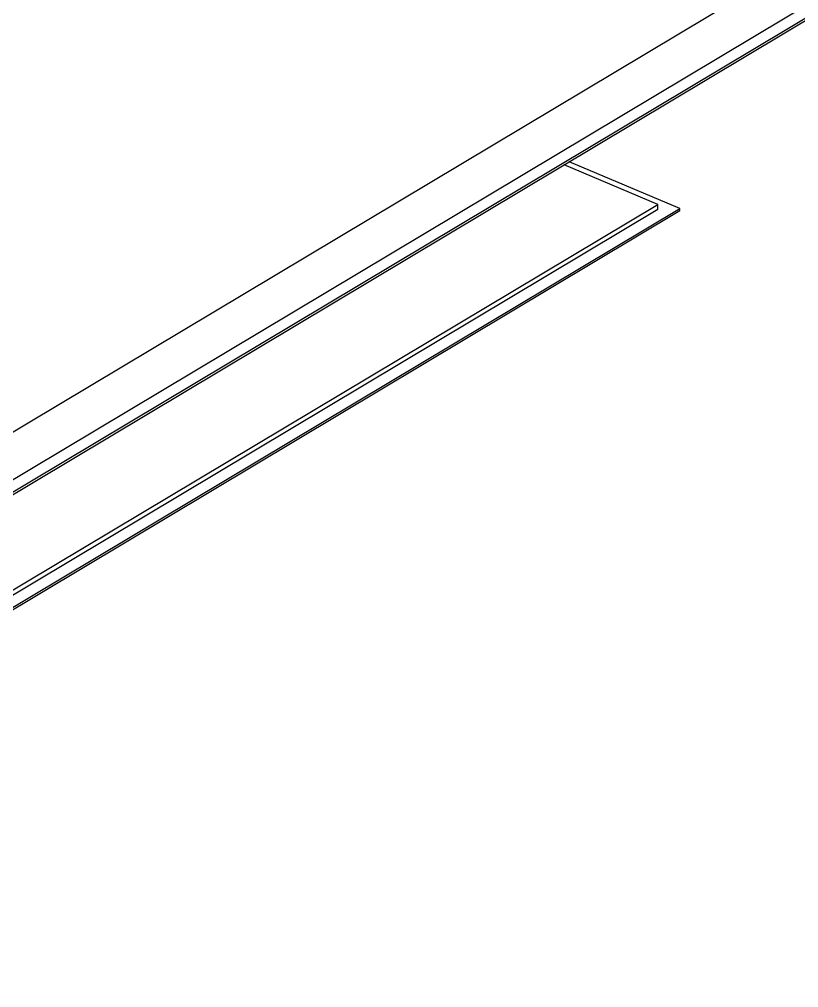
# Model space of a CAD drawing. Header units: millimetres. Extents: x 0 to 841, y 0 to 594.
# Drawn here: x 761.14 to 773.51, y 468.08 to 483.46 of the extents above; entities that cross this region are included whole.
import ezdxf

# ---------------------------------------------------------------- set-up
doc = ezdxf.new("R2010")
doc.units = ezdxf.units.MM
doc.header["$LTSCALE"] = 46.255
doc.layers.get('0').update_dxf_attribs({"linetype": 'CONTINUOUS'})
doc.layers.add('ASSEM_MEM', color=7, linetype='CONTINUOUS')

msp = doc.modelspace()

# ---------------------------------------------------------------- linework, layer by layer
at = {"color": 7, "linetype": 'CONTINUOUS'}
for p, q in [((778.28, 487.221), (747.281, 468.68)), ((747.702, 468.178), (778.273, 486.464)), ((747.895, 468.097), (778.465, 486.383)), ((747.937, 468.079), (778.465, 486.339))]:
    msp.add_line(p, q, dxfattribs=at)
at = {"layer": 'ASSEM_MEM', "color": 7, "linetype": 'CONTINUOUS'}
for p, q in [((771.279, 480.524), (769.79, 481.15)), ((771.63, 480.461), (769.872, 481.2)), ((753.62, 469.962), (771.279, 480.524)), ((753.653, 469.708), (771.63, 480.461)), ((771.278, 480.446), (771.279, 480.524)), ((771.63, 480.426), (771.63, 480.461)), ((753.619, 469.884), (771.278, 480.446)), ((753.652, 469.673), (771.63, 480.426)), ((771.63, 480.426), (771.618, 480.431))]:
    msp.add_line(p, q, dxfattribs=at)

doc.saveas('drawing.dxf')
